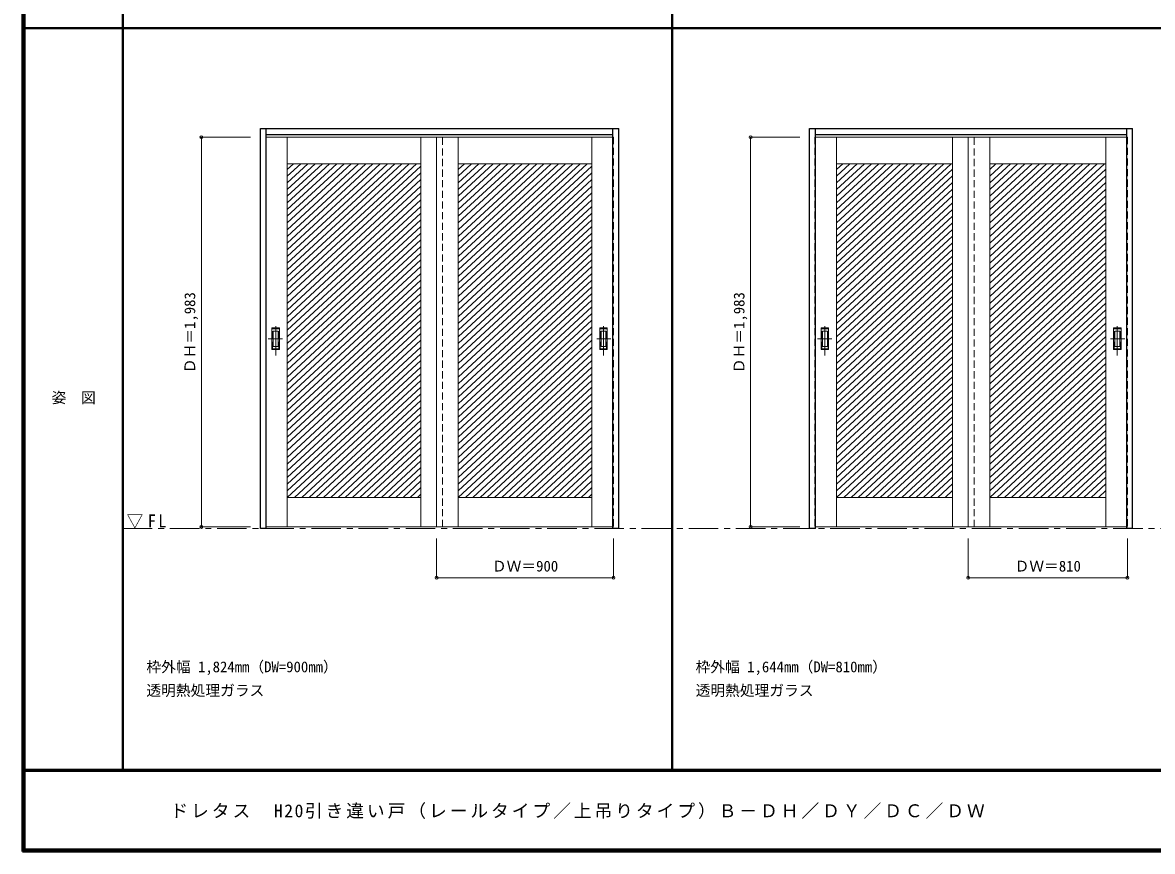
# Model space of a CAD drawing. Units: millimetres, scale not verified. Extents: x -6000 to 5700, y -4307 to 4260.
# Drawn here: x -6000 to -250, y -4205 to 12 of the extents above; entities that cross this region are included whole.
import ezdxf
from ezdxf.enums import TextEntityAlignment as Align

# ---------------------------------------------------------------- set-up
doc = ezdxf.new("R2010")
doc.units = ezdxf.units.MM
doc.header["$LTSCALE"] = 30
doc.header["$PDMODE"] = 32
doc.header["$PDSIZE"] = 15
doc.linetypes.add('CHAIN1', pattern=[8, 5, -1, 1, -1])
doc.linetypes.add('DASHED1', pattern=[1.8, 1.2, -0.6])
for name, color, linetype, lineweight in [('0-2_扉', 7, 'Continuous', 18), ('0-4_枠', 3, 'Continuous', 25), ('0-6_引手', 7, 'Continuous', 18), ('0-B_寸法', 4, 'Continuous', 9), ('0-C_ハッチ', 4, 'Continuous', 9), ('F-1_枠', 6, 'Continuous', 40)]:
    doc.layers.add(name, color=color, linetype=linetype, lineweight=lineweight)
doc.layers.add('0-A_文字', color=7, linetype='Continuous')
doc.layers.add('F-A_文字', color=7, linetype='Continuous')
doc.styles.add('ＭＳ ゴシック', font='')
doc.styles.get('ＭＳ ゴシック').set_extended_font_data('MS Gothic')

msp = doc.modelspace()

# ---------------------------------------------------------------- linework, layer by layer
at = {"layer": '0-2_扉', "color": 4, "linetype": 'DASHED1', "lineweight": 9}
for p, q in [((-4763, -571), (-4763, -2554)), ((-4760, -571), (-4763, -571)), ((-3863, -2554), (-3863, -571)), ((-2996, -571), (-2993, -571)), ((-2993, -571), (-2993, -2554)), ((-1968, -571), (-1968, -2554)), ((-1965, -571), (-1968, -571)), ((-1158, -2554), (-1158, -571)), ((-381, -571), (-378, -571)), ((-4763, -2554), (-4760, -2554)), ((-2993, -2554), (-2996, -2554)), ((-1968, -2554), (-1965, -2554))]:
    msp.add_line(p, q, dxfattribs=at)
at = {"layer": '0-2_扉'}
for p, q in [((-3863, -571), (-4760, -571)), ((-4653, -571), (-4653, -2554)), ((-3973, -571), (-3973, -2554)), ((-3893, -571), (-3893, -2554)), ((-3893, -571), (-2996, -571)), ((-3783, -571), (-3783, -2554)), ((-3103, -571), (-3103, -2554)), ((-1158, -571), (-1965, -571)), ((-1858, -571), (-1858, -2554)), ((-1268, -571), (-1268, -2554)), ((-1188, -571), (-1188, -2554)), ((-1188, -571), (-381, -571)), ((-1078, -571), (-1078, -2554)), ((-488, -571), (-488, -2554)), ((-4653, -706), (-3973, -706)), ((-3783, -706), (-3103, -706)), ((-1858, -706), (-1268, -706)), ((-1078, -706), (-488, -706)), ((-4653, -2404), (-3973, -2404)), ((-3783, -2404), (-3103, -2404)), ((-1858, -2404), (-1268, -2404)), ((-1078, -2404), (-488, -2404)), ((-3863, -2554), (-4760, -2554)), ((-3893, -2554), (-2996, -2554)), ((-1158, -2554), (-1965, -2554)), ((-1188, -2554), (-381, -2554))]:
    msp.add_line(p, q, dxfattribs=at)
at = {"layer": '0-2_扉', "color": 4, "linetype": 'DASHED1', "lineweight": 9}
msp.add_lwpolyline([(-378, -571), (-378, -2554), (-381, -2554)], dxfattribs=at)
at = {"layer": '0-4_枠'}
for p, q in [((-4790, -2562.5), (-4790, -527.5)), ((-4790, -527.5), (-2966, -527.5)), ((-4760, -2562.5), (-4760, -527.5)), ((-4760, -557.5), (-2996, -557.5)), ((-2996, -2553.46), (-2996, -527.5)), ((-2966, -2562.5), (-2966, -527.5)), ((-1995, -2562.5), (-1995, -527.5)), ((-1995, -527.5), (-351, -527.5)), ((-1965, -2562.5), (-1965, -527.5)), ((-1965, -557.5), (-381, -557.5)), ((-381, -2553.46), (-381, -527.5)), ((-351, -2562.5), (-351, -527.5)), ((-4760, -2562.5), (-4790, -2562.5)), ((-2996, -2553.8), (-2996, -2553.46)), ((-1965, -2562.5), (-1995, -2562.5)), ((-381, -2553.8), (-381, -2553.46))]:
    msp.add_line(p, q, dxfattribs=at)
for points in [[(-2966, -2562.5), (-2996, -2562.5), (-2996, -2553.8)], [(-351, -2562.5), (-381, -2562.5), (-381, -2553.8)]]:
    msp.add_lwpolyline(points, dxfattribs=at)
at = {"layer": '0-6_引手'}
for p, q in [((-4731, -1541.5), (-4693, -1541.5)), ((-4731, -1651.5), (-4731, -1541.5)), ((-4693, -1651.5), (-4693, -1541.5)), ((-3025, -1541.5), (-3063, -1541.5)), ((-3063, -1651.5), (-3063, -1541.5)), ((-3025, -1651.5), (-3025, -1541.5)), ((-1936, -1541.5), (-1898, -1541.5)), ((-1936, -1651.5), (-1936, -1541.5)), ((-1898, -1651.5), (-1898, -1541.5)), ((-410, -1541.5), (-448, -1541.5)), ((-448, -1651.5), (-448, -1541.5)), ((-410, -1651.5), (-410, -1541.5)), ((-4724.5, -1557.5), (-4699.5, -1557.5)), ((-4724.5, -1635.5), (-4724.5, -1557.5)), ((-4699.5, -1635.5), (-4699.5, -1557.5)), ((-3031.5, -1557.5), (-3056.5, -1557.5)), ((-3056.5, -1635.5), (-3056.5, -1557.5)), ((-3031.5, -1635.5), (-3031.5, -1557.5)), ((-1929.5, -1557.5), (-1904.5, -1557.5)), ((-1929.5, -1635.5), (-1929.5, -1557.5)), ((-1904.5, -1635.5), (-1904.5, -1557.5)), ((-416.5, -1557.5), (-441.5, -1557.5)), ((-441.5, -1635.5), (-441.5, -1557.5)), ((-416.5, -1635.5), (-416.5, -1557.5)), ((-4731, -1651.5), (-4693, -1651.5)), ((-4724.5, -1635.5), (-4699.5, -1635.5)), ((-3025, -1651.5), (-3063, -1651.5)), ((-3031.5, -1635.5), (-3056.5, -1635.5)), ((-1936, -1651.5), (-1898, -1651.5)), ((-1929.5, -1635.5), (-1904.5, -1635.5)), ((-410, -1651.5), (-448, -1651.5)), ((-416.5, -1635.5), (-441.5, -1635.5))]:
    msp.add_line(p, q, dxfattribs=at)
at = {"layer": '0-6_引手', "linetype": 'CHAIN1'}
for p, q in [((-4712, -1681.73), (-4712, -1510.88)), ((-3044, -1681.73), (-3044, -1510.88)), ((-1917, -1681.73), (-1917, -1510.88)), ((-429, -1681.73), (-429, -1510.88)), ((-4750.07, -1596.5), (-4677.56, -1596.5)), ((-3005.93, -1596.5), (-3078.44, -1596.5)), ((-1955.07, -1596.5), (-1882.56, -1596.5)), ((-390.93, -1596.5), (-463.44, -1596.5))]:
    msp.add_line(p, q, dxfattribs=at)
at = {"layer": '0-6_引手', "linetype": 'DASHED1'}
for p, q in [((-4696, -1647.5), (-4696, -1545.5)), ((-3060, -1647.5), (-3060, -1545.5)), ((-1901, -1647.5), (-1901, -1545.5)), ((-445, -1647.5), (-445, -1545.5)), ((-4728, -1647.5), (-4696, -1647.5)), ((-3028, -1647.5), (-3060, -1647.5)), ((-1933, -1647.5), (-1901, -1647.5)), ((-413, -1647.5), (-445, -1647.5))]:
    msp.add_line(p, q, dxfattribs=at)
for points in [[(-4728, -1647.5), (-4728, -1545.5), (-4696, -1545.5)], [(-3028, -1647.5), (-3028, -1545.5), (-3060, -1545.5)], [(-1933, -1647.5), (-1933, -1545.5), (-1901, -1545.5)], [(-413, -1647.5), (-413, -1545.5), (-445, -1545.5)]]:
    msp.add_lwpolyline(points, dxfattribs=at)
at = {"layer": '0-B_寸法'}
for p, q in [((-5090, -571), (-4840, -571)), ((-5090, -571), (-5090, -2554)), ((-2295, -571), (-2045, -571)), ((-2295, -571), (-2295, -2554)), ((-5090, -2554), (-4840, -2554)), ((-2295, -2554), (-2045, -2554)), ((-3893, -2812.5), (-3893, -2612.5)), ((-2993, -2812.5), (-2993, -2612.5)), ((-1188, -2812.5), (-1188, -2612.5)), ((-378, -2812.5), (-378, -2612.5)), ((-3893, -2812.5), (-2993, -2812.5)), ((-1188, -2812.5), (-378, -2812.5))]:
    msp.add_line(p, q, dxfattribs=at)
at = {"layer": '0-B_寸法', "color": 7}
for p in [(-5090, -571), (-2295, -571), (-5090, -2554), (-2295, -2554), (-3893, -2812.5), (-2993, -2812.5), (-1188, -2812.5), (-378, -2812.5)]:
    msp.add_point(p, dxfattribs=at)
at = {"layer": '0-C_ハッチ'}
for p, q in [((-4584.86, -706), (-4653, -769.1)), ((-4548.06, -706), (-4653, -803.17)), ((-4511.26, -706), (-4653, -837.24)), ((-4474.47, -706), (-4653, -871.31)), ((-4621.65, -706), (-4653, -735.03)), ((-4437.67, -706), (-4653, -905.38)), ((-4400.87, -706), (-4653, -939.45)), ((-4364.08, -706), (-4653, -973.52)), ((-4327.28, -706), (-4653, -1007.59)), ((-4290.48, -706), (-4653, -1041.66)), ((-4253.68, -706), (-4653, -1075.74)), ((-4216.89, -706), (-4653, -1109.81)), ((-4180.09, -706), (-4653, -1143.88)), ((-4143.29, -706), (-4653, -1177.95)), ((-4106.5, -706), (-4653, -1212.02)), ((-4069.7, -706), (-4653, -1246.09)), ((-3996.11, -706), (-4653, -1314.23)), ((-4032.9, -706), (-4653, -1280.16)), ((-3973, -718.67), (-4653, -1348.3)), ((-3714.86, -706), (-3783, -769.1)), ((-3678.06, -706), (-3783, -803.17)), ((-3641.26, -706), (-3783, -837.24)), ((-3604.47, -706), (-3783, -871.31)), ((-3751.65, -706), (-3783, -735.03)), ((-3567.67, -706), (-3783, -905.38)), ((-3530.87, -706), (-3783, -939.45)), ((-3494.08, -706), (-3783, -973.52)), ((-3457.28, -706), (-3783, -1007.59)), ((-3420.48, -706), (-3783, -1041.66)), ((-3383.68, -706), (-3783, -1075.74)), ((-3346.89, -706), (-3783, -1109.81)), ((-3310.09, -706), (-3783, -1143.88)), ((-3273.29, -706), (-3783, -1177.95)), ((-3236.5, -706), (-3783, -1212.02)), ((-3199.7, -706), (-3783, -1246.09)), ((-3126.11, -706), (-3783, -1314.23)), ((-3162.9, -706), (-3783, -1280.16)), ((-3103, -718.67), (-3783, -1348.3)), ((-1789.86, -706), (-1858, -769.1)), ((-1753.06, -706), (-1858, -803.17)), ((-1716.26, -706), (-1858, -837.24)), ((-1679.47, -706), (-1858, -871.31)), ((-1826.65, -706), (-1858, -735.03)), ((-1642.67, -706), (-1858, -905.38)), ((-1605.87, -706), (-1858, -939.45)), ((-1569.08, -706), (-1858, -973.52)), ((-1532.28, -706), (-1858, -1007.59)), ((-1495.48, -706), (-1858, -1041.66)), ((-1458.69, -706), (-1858, -1075.74)), ((-1421.89, -706), (-1858, -1109.81)), ((-1385.09, -706), (-1858, -1143.88)), ((-1348.3, -706), (-1858, -1177.95)), ((-1311.5, -706), (-1858, -1212.02)), ((-1274.7, -706), (-1858, -1246.09)), ((-1268, -733.87), (-1858, -1280.16)), ((-1009.86, -706), (-1078, -769.1)), ((-973.06, -706), (-1078, -803.17)), ((-936.26, -706), (-1078, -837.24)), ((-899.47, -706), (-1078, -871.31)), ((-1046.65, -706), (-1078, -735.03)), ((-862.67, -706), (-1078, -905.38)), ((-825.87, -706), (-1078, -939.45)), ((-789.08, -706), (-1078, -973.52)), ((-752.28, -706), (-1078, -1007.59)), ((-715.48, -706), (-1078, -1041.66)), ((-678.69, -706), (-1078, -1075.74)), ((-641.89, -706), (-1078, -1109.81)), ((-605.09, -706), (-1078, -1143.88)), ((-568.3, -706), (-1078, -1177.95)), ((-531.5, -706), (-1078, -1212.02)), ((-494.7, -706), (-1078, -1246.09)), ((-488, -733.87), (-1078, -1280.16)), ((-3973, -752.75), (-4653, -1382.38)), ((-3973, -786.82), (-4653, -1416.45)), ((-3103, -752.75), (-3783, -1382.38)), ((-3103, -786.82), (-3783, -1416.45)), ((-1268, -767.94), (-1858, -1314.23)), ((-1268, -802.01), (-1858, -1348.3)), ((-488, -767.94), (-1078, -1314.23)), ((-488, -802.01), (-1078, -1348.3)), ((-3973, -820.89), (-4653, -1450.52)), ((-3973, -854.96), (-4653, -1484.59)), ((-3103, -820.89), (-3783, -1450.52)), ((-3103, -854.96), (-3783, -1484.59)), ((-1268, -836.08), (-1858, -1382.38)), ((-488, -836.08), (-1078, -1382.38)), ((-3973, -889.03), (-4653, -1518.66)), ((-3103, -889.03), (-3783, -1518.66)), ((-1268, -870.15), (-1858, -1416.45)), ((-1268, -904.22), (-1858, -1450.52)), ((-488, -870.15), (-1078, -1416.45)), ((-488, -904.22), (-1078, -1450.52)), ((-3973, -923.1), (-4653, -1552.73)), ((-3973, -957.17), (-4653, -1586.8)), ((-3103, -923.1), (-3783, -1552.73)), ((-3103, -957.17), (-3783, -1586.8)), ((-1268, -938.29), (-1858, -1484.59)), ((-1268, -972.36), (-1858, -1518.66)), ((-488, -938.29), (-1078, -1484.59)), ((-488, -972.36), (-1078, -1518.66)), ((-3973, -991.24), (-4653, -1620.87)), ((-3973, -1025.31), (-4653, -1654.94)), ((-3103, -991.24), (-3783, -1620.87)), ((-3103, -1025.31), (-3783, -1654.94)), ((-1268, -1006.43), (-1858, -1552.73)), ((-488, -1006.43), (-1078, -1552.73)), ((-3973, -1059.39), (-4653, -1689.01)), ((-3103, -1059.39), (-3783, -1689.01)), ((-1268, -1040.51), (-1858, -1586.8)), ((-1268, -1074.58), (-1858, -1620.87)), ((-488, -1040.51), (-1078, -1586.8)), ((-488, -1074.58), (-1078, -1620.87)), ((-3973, -1093.46), (-4653, -1723.09)), ((-3973, -1127.53), (-4653, -1757.16)), ((-3103, -1093.46), (-3783, -1723.09)), ((-3103, -1127.53), (-3783, -1757.16)), ((-1268, -1108.65), (-1858, -1654.94)), ((-1268, -1142.72), (-1858, -1689.01)), ((-488, -1108.65), (-1078, -1654.94)), ((-488, -1142.72), (-1078, -1689.01)), ((-3973, -1161.6), (-4653, -1791.23)), ((-3973, -1195.67), (-4653, -1825.3)), ((-3103, -1161.6), (-3783, -1791.23)), ((-3103, -1195.67), (-3783, -1825.3)), ((-1268, -1176.79), (-1858, -1723.09)), ((-488, -1176.79), (-1078, -1723.09)), ((-3973, -1229.74), (-4653, -1859.37)), ((-3973, -1263.81), (-4653, -1893.44)), ((-3103, -1229.74), (-3783, -1859.37)), ((-3103, -1263.81), (-3783, -1893.44)), ((-1268, -1210.86), (-1858, -1757.16)), ((-1268, -1244.93), (-1858, -1791.23)), ((-488, -1210.86), (-1078, -1757.16)), ((-488, -1244.93), (-1078, -1791.23)), ((-3973, -1297.88), (-4653, -1927.51)), ((-3103, -1297.88), (-3783, -1927.51)), ((-1268, -1279), (-1858, -1825.3)), ((-1268, -1313.07), (-1858, -1859.37)), ((-488, -1279), (-1078, -1825.3)), ((-488, -1313.07), (-1078, -1859.37)), ((-3973, -1331.95), (-4653, -1961.58)), ((-3973, -1366.02), (-4653, -1995.65)), ((-3103, -1331.95), (-3783, -1961.58)), ((-3103, -1366.02), (-3783, -1995.65)), ((-1268, -1347.14), (-1858, -1893.44)), ((-488, -1347.14), (-1078, -1893.44)), ((-3973, -1400.1), (-4653, -2029.73)), ((-3973, -1434.17), (-4653, -2063.8)), ((-3103, -1400.1), (-3783, -2029.73)), ((-3103, -1434.17), (-3783, -2063.8)), ((-1268, -1381.22), (-1858, -1927.51)), ((-1268, -1415.29), (-1858, -1961.58)), ((-488, -1381.22), (-1078, -1927.51)), ((-488, -1415.29), (-1078, -1961.58)), ((-3973, -1468.24), (-4653, -2097.87)), ((-3103, -1468.24), (-3783, -2097.87)), ((-1268, -1449.36), (-1858, -1995.65)), ((-1268, -1483.43), (-1858, -2029.73)), ((-488, -1449.36), (-1078, -1995.65)), ((-488, -1483.43), (-1078, -2029.73)), ((-3973, -1502.31), (-4653, -2131.94)), ((-3973, -1536.38), (-4653, -2166.01)), ((-3103, -1502.31), (-3783, -2131.94)), ((-3103, -1536.38), (-3783, -2166.01)), ((-1268, -1517.5), (-1858, -2063.8)), ((-1268, -1551.57), (-1858, -2097.87)), ((-488, -1517.5), (-1078, -2063.8)), ((-488, -1551.57), (-1078, -2097.87)), ((-3973, -1570.45), (-4653, -2200.08)), ((-3973, -1604.52), (-4653, -2234.15)), ((-3103, -1570.45), (-3783, -2200.08)), ((-3103, -1604.52), (-3783, -2234.15)), ((-1268, -1585.64), (-1858, -2131.94)), ((-488, -1585.64), (-1078, -2131.94)), ((-3973, -1638.59), (-4653, -2268.22)), ((-3103, -1638.59), (-3783, -2268.22)), ((-1268, -1619.71), (-1858, -2166.01)), ((-1268, -1653.78), (-1858, -2200.08)), ((-488, -1619.71), (-1078, -2166.01)), ((-488, -1653.78), (-1078, -2200.08)), ((-3973, -1672.66), (-4653, -2302.29)), ((-3973, -1706.74), (-4653, -2336.36)), ((-3103, -1672.66), (-3783, -2302.29)), ((-3103, -1706.74), (-3783, -2336.36)), ((-1268, -1687.86), (-1858, -2234.15)), ((-1268, -1721.93), (-1858, -2268.22)), ((-488, -1687.86), (-1078, -2234.15)), ((-488, -1721.93), (-1078, -2268.22)), ((-3973, -1740.81), (-4653, -2370.44)), ((-3973, -1774.88), (-4653, -2404.51)), ((-3103, -1740.81), (-3783, -2370.44)), ((-3103, -1774.88), (-3783, -2404.51)), ((-1268, -1756), (-1858, -2302.29)), ((-488, -1756), (-1078, -2302.29)), ((-3973, -1808.95), (-4615.66, -2404)), ((-3103, -1808.95), (-3745.66, -2404)), ((-1268, -1790.07), (-1858, -2336.36)), ((-1268, -1824.14), (-1858, -2370.44)), ((-488, -1790.07), (-1078, -2336.36)), ((-488, -1824.14), (-1078, -2370.44)), ((-3973, -1843.02), (-4578.86, -2404)), ((-3973, -1877.09), (-4542.06, -2404)), ((-3103, -1843.02), (-3708.86, -2404)), ((-3103, -1877.09), (-3672.06, -2404)), ((-1268, -1858.21), (-1858, -2404.51)), ((-1268, -1892.28), (-1820.66, -2404)), ((-488, -1858.21), (-1078, -2404.51)), ((-488, -1892.28), (-1040.66, -2404)), ((-3973, -1911.16), (-4505.27, -2404)), ((-3973, -1945.23), (-4468.47, -2404)), ((-3103, -1911.16), (-3635.27, -2404)), ((-3103, -1945.23), (-3598.47, -2404)), ((-1268, -1926.35), (-1783.86, -2404)), ((-488, -1926.35), (-1003.86, -2404)), ((-3973, -1979.3), (-4431.67, -2404)), ((-3103, -1979.3), (-3561.67, -2404)), ((-1268, -1960.42), (-1747.06, -2404)), ((-1268, -1994.49), (-1710.27, -2404)), ((-488, -1960.42), (-967.06, -2404)), ((-488, -1994.49), (-930.27, -2404)), ((-3973, -2013.37), (-4394.88, -2404)), ((-3973, -2047.45), (-4358.08, -2404)), ((-3103, -2013.37), (-3524.88, -2404)), ((-3103, -2047.45), (-3488.08, -2404)), ((-1268, -2028.57), (-1673.47, -2404)), ((-1268, -2062.64), (-1636.67, -2404)), ((-488, -2028.57), (-893.47, -2404)), ((-488, -2062.64), (-856.67, -2404)), ((-3973, -2081.52), (-4321.28, -2404)), ((-3973, -2115.59), (-4284.49, -2404)), ((-3103, -2081.52), (-3451.28, -2404)), ((-3103, -2115.59), (-3414.49, -2404)), ((-1268, -2096.71), (-1599.88, -2404)), ((-488, -2096.71), (-819.88, -2404)), ((-3973, -2149.66), (-4247.69, -2404)), ((-3973, -2183.73), (-4210.89, -2404)), ((-3103, -2149.66), (-3377.69, -2404)), ((-3103, -2183.73), (-3340.89, -2404)), ((-1268, -2130.78), (-1563.08, -2404)), ((-1268, -2164.85), (-1526.28, -2404)), ((-488, -2130.78), (-783.08, -2404)), ((-488, -2164.85), (-746.28, -2404)), ((-3973, -2217.8), (-4174.09, -2404)), ((-3103, -2217.8), (-3304.09, -2404)), ((-1268, -2198.92), (-1489.49, -2404)), ((-1268, -2232.99), (-1452.69, -2404)), ((-488, -2198.92), (-709.49, -2404)), ((-488, -2232.99), (-672.69, -2404)), ((-3973, -2251.87), (-4137.3, -2404)), ((-3973, -2285.94), (-4100.5, -2404)), ((-3103, -2251.87), (-3267.3, -2404)), ((-3103, -2285.94), (-3230.5, -2404)), ((-1268, -2267.06), (-1415.89, -2404)), ((-488, -2267.06), (-635.89, -2404)), ((-3973, -2320.01), (-4063.7, -2404)), ((-3973, -2354.09), (-4026.91, -2404)), ((-3103, -2320.01), (-3193.7, -2404)), ((-3103, -2354.09), (-3156.91, -2404)), ((-1268, -2301.13), (-1379.1, -2404)), ((-1268, -2335.21), (-1342.3, -2404)), ((-488, -2301.13), (-599.09, -2404)), ((-488, -2335.21), (-562.3, -2404)), ((-3973, -2388.16), (-3990.11, -2404)), ((-3103, -2388.16), (-3120.11, -2404)), ((-1268, -2369.28), (-1305.5, -2404)), ((-488, -2369.28), (-525.5, -2404))]:
    msp.add_line(p, q, dxfattribs=at)
at = {"layer": '0-C_ハッチ', "color": 7, "linetype": 'CHAIN1', "lineweight": 18}
msp.add_line((-5490, -2562.5), (5690, -2562.5), dxfattribs=at)
at = {"layer": 'F-1_枠'}
for p, q in [((-6000, 4175), (-6000, -4205)), ((-5995, 4175), (-5995, -4205)), ((-5990, 4175), (-5990, -4205)), ((-5490, 4175), (-5490, -3790)), ((-2695, -3790), (-2695, 4175)), ((-6000, -15.5), (5700, -15.5)), ((5700, -3790), (-6000, -3790)), ((5700, -3795), (-6000, -3795)), ((5700, -4195), (-6000, -4195)), ((5700, -4200), (-6000, -4200)), ((5700, -4205), (-6000, -4205))]:
    msp.add_line(p, q, dxfattribs=at)

# ---------------------------------------------------------------- texts
at = {"layer": '0-A_文字', "style": 'ＭＳ ゴシック'}
for s, p in [('枠外幅 1,824mm（DW=900mm）', (-5370, -3310)), ('枠外幅 1,644mm（DW=810mm）', (-2575, -3310)), ('透明熱処理ガラス', (-5370, -3430)), ('透明熱処理ガラス', (-2575, -3430))]:
    msp.add_text(s, height=54.99, dxfattribs=at).set_placement(p, align=Align.BOTTOM_LEFT)
at = {"layer": '0-A_文字', "insert": (-5471.25, -2562.5), "char_height": 65.98, "attachment_point": 7, "style": 'ＭＳ ゴシック'}
msp.add_mtext('\\T1.26;\\W0.95;▽FL', dxfattribs=at)
at = {"layer": '0-B_寸法', "color": 7, "style": 'ＭＳ ゴシック'}
for p in [(-5105, -1771.75), (-2310, -1771.75)]:
    msp.add_text('ＤＨ＝1,983', height=54.99, rotation=90, dxfattribs=at).set_placement(p, align=Align.BOTTOM_LEFT)
for s, p in [('ＤＷ＝900', (-3611.75, -2797.5)), ('ＤＷ＝810', (-951.75, -2797.5))]:
    msp.add_text(s, height=54.99, dxfattribs=at).set_placement(p, align=Align.BOTTOM_LEFT)
at = {"layer": 'F-A_文字', "style": 'ＭＳ ゴシック'}
msp.add_text('姿\u3000図', height=54.99, dxfattribs=at).set_placement((-5852.5, -1940.25), align=Align.BOTTOM_LEFT)
at = {"layer": 'F-A_文字', "insert": (-5247.55, -4040), "char_height": 65.98, "attachment_point": 7, "style": 'ＭＳ ゴシック'}
msp.add_mtext('\\T1.17;ドレタス\u3000H20引き違い戸（レールタイプ／上吊りタイプ）Ｂ－ＤＨ／ＤＹ／ＤＣ／ＤＷ', dxfattribs=at)

doc.saveas('drawing.dxf')
